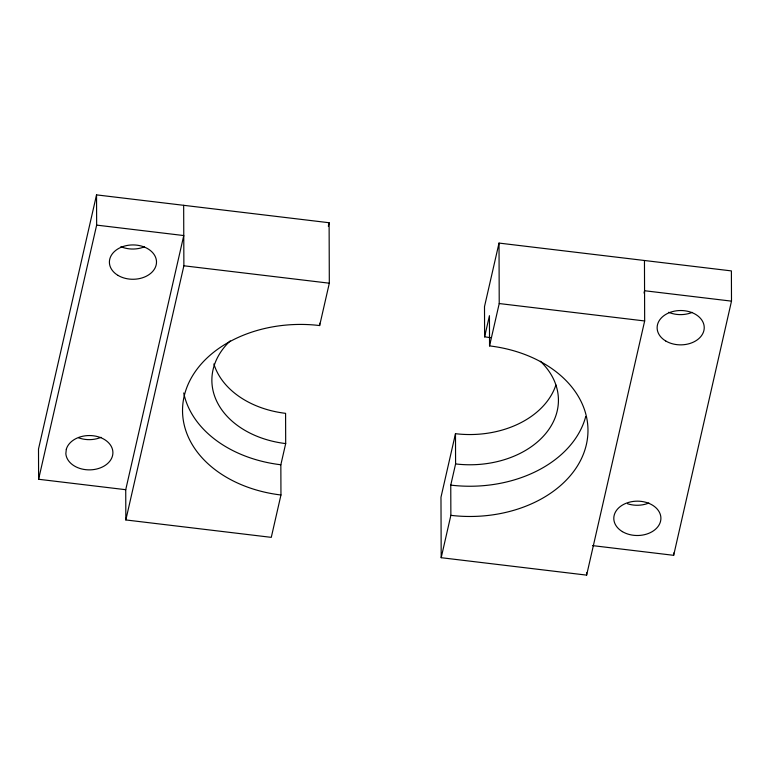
<?xml version="1.0" encoding="UTF-8"?>
<svg xmlns="http://www.w3.org/2000/svg" width="770" height="770" viewBox="0 0 770 770"><rect width="100%" height="100%" fill="white"/><g stroke="black" fill="none" stroke-linecap="round" stroke-linejoin="round"><path stroke-width="1.16" d="M280.954 494.994A117.772 85.855 -0.2 0 1 184.126 396.367A117.772 85.855 -0.2 0 1 319.646 325.556L329.319 283.196L329.108 222.732L96.539 194.877L38.5 449.035L38.606 479.267L125.731 489.701L125.837 519.943L271.281 537.354L280.954 494.994L280.848 464.762L285.689 443.587L285.583 413.346A88.329 64.391 -0.2 0 1 213.868 363.931M38.606 479.267L96.645 225.109L96.539 194.877M125.731 489.701L183.77 235.553L96.645 225.109M125.837 519.943L183.876 265.785L183.664 205.311M328.318 226.197L329.108 222.732M555.901 384.981A88.329 64.391 -0.2 0 1 455.484 433.693L440.979 497.237L441.191 557.701L586.625 575.123L644.663 320.965L644.461 260.501M592.496 545.603L673.663 555.324L731.5 301.137L731.394 270.905L499.018 243.079L484.503 306.614L484.609 336.856A88.329 64.391 -0.2 0 1 490.548 337.712M441.191 557.701L450.864 515.342L450.758 485.11L455.59 463.925L455.484 433.693M484.609 336.856L489.441 315.671L489.547 345.903A117.772 85.855 -0.2 0 1 586.374 444.54A117.772 85.855 -0.2 0 1 450.864 515.342M489.547 345.903L499.22 303.544L499.018 243.079M644.028 293.072L644.557 290.733L731.5 301.137M183.876 265.785L329.319 283.196M499.22 303.544L644.663 320.965M673.654 552.995L673.663 555.324M586.625 572.793L586.625 575.123M319.637 323.236L319.646 325.556M692.192 312.379A23.552 17.171 -0.2 0 1 668.639 312.283M540.367 361.255A88.329 64.391 -0.2 0 1 545.747 433.51A88.329 64.391 -0.2 0 1 455.59 463.925M648.86 503.022A23.552 17.171 -0.2 0 1 627.492 503.744M585.729 416.493A117.772 85.855 -0.2 0 1 450.758 485.11M144.462 246.785A23.552 17.171 -0.2 0 1 120.909 246.689M101.062 437.322A23.552 17.171 -0.2 0 1 78.579 437.803M285.689 443.587A88.329 64.391 -0.2 0 1 230.211 340.879M280.848 464.762A117.772 85.855 -0.2 0 1 183.722 392.969M66.316 449.199L65.845 453.665A23.552 17.171 -0.2 0 0 100.437 467.842A23.552 17.171 -0.2 0 0 103.517 438.967A23.552 17.171 -0.2 0 0 66.316 449.199M665.713 340.975A23.552 17.171 -0.2 0 0 703.915 330.474A23.552 17.171 -0.2 0 0 672.412 311.629A23.552 17.171 -0.2 0 0 665.713 340.975M622.381 531.618A23.552 17.171 -0.2 0 0 660.583 521.117A23.552 17.171 -0.2 0 0 629.08 502.271A23.552 17.171 -0.2 0 0 622.381 531.618M117.983 275.381A23.552 17.171 -0.2 0 0 156.185 264.88A23.552 17.171 -0.2 0 0 124.682 246.034A23.552 17.171 -0.2 0 0 117.983 275.381"/></g></svg>
